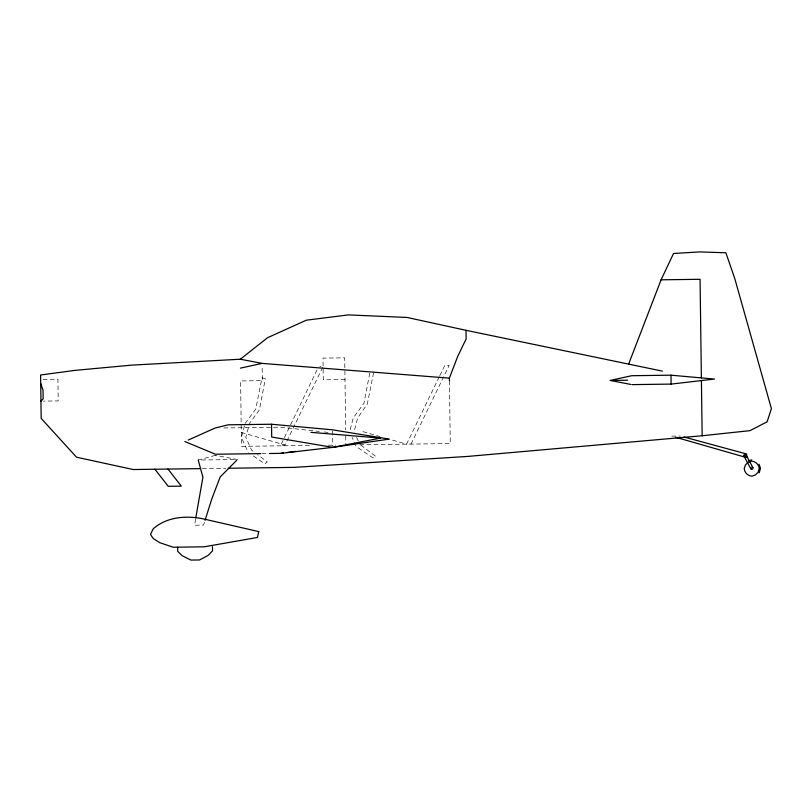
<?xml version="1.0" encoding="UTF-8"?>
<svg xmlns="http://www.w3.org/2000/svg" width="812" height="812" viewBox="0 0 812 812"><rect width="100%" height="100%" fill="white"/><g stroke="black" fill="none" stroke-linecap="round" stroke-linejoin="round"><path stroke-width="0.61" stroke-dasharray="4.06 3.04" d="M195.611 518.98L194.636 525.232L203.548 525.11L204.675 521.527M369.724 373.175L363.969 403.239L353.301 417.855L349.596 431.832M373.581 372.759L367.318 404.021L357.757 417.794L354.052 431.771M244.453 425.813L241.357 437.455L248.239 452.396M317.005 369.957L280.719 445.28L284.9 445.22L323.105 366.466L319.766 366.517M439.231 376.819L406.558 444.154L389.608 439.292M439.789 375.672L444.763 365.4L449.219 365.339L443.687 376.758M411.014 444.093L443.129 377.895M245.072 423.478L255.729 409.136L262.002 377.864L265.351 378.656L259.363 409.928L249.517 423.417L245.813 437.394L251.547 450.122L253.517 451.594M43.127 379.397L57.916 379.204L58.21 400.915L43.412 401.118M344.998 379.539L323.277 379.833L322.993 358.122L344.704 357.828L345.668 429.863M223.858 427.944L280.475 427.183L319.228 431.426M671.808 436.156L680.436 436.034M309.392 445.453L241.479 446.356L240.596 380.94L262.317 380.645L262.114 365.857M328.261 445.199L335.813 445.098M359.777 444.783L450.264 443.565L449.412 379.407M261.961 453.603L269.503 453.502M202.361 468.605L225.756 468.291M324.232 431.974L327.977 432.39M362.954 431.649L379.914 436.511M241.286 432.441L284.89 444.946M253.415 455.979L264.824 463.865L267.3 461.886L257.455 454.537M360.772 444.976L375.54 456.263L373.053 457.968L356.194 446.498L352.134 437.475M356.651 437.424L358.224 440.825M345.75 436.145L345.851 443.707M332.595 431.081L332.798 446.113M215.424 455.339L198.219 460.028L237.469 459.501L215.424 455.339"/><path stroke-width="1.22" d="M743.934 456.029L744.015 454.821L745.101 454.294L746.106 454.974L752.907 467.6L752.927 468.808L751.882 469.427L750.836 468.839L743.934 456.029L744.929 456.709M746.015 456.182L746.106 454.974M195.814 517.731L202.909 477.223L198.219 460.028M759.169 472.858L760.499 468.382L759.058 464.22M205.05 520.33L211.83 498.822L220.164 476.999L236.607 460.374M449.432 380.666L449.391 378.148L457.735 356.316L466.129 338.939L466.017 330.311L407.096 317.451L348.307 314.904L306.337 320.192L267.584 337.701L240.311 359.219L131.798 365.126L75.343 370.343L40.6 374.982L41.179 418.413L76.501 457.197L133.188 469.529L199.894 468.636M628.62 364.111L661.09 279.815L673.544 253.476L699.69 251.913L725.877 252.776L734.86 278.831L771.4 408.649L767.117 421.793L749.973 430.654L702.157 435.75L467.702 456.425L294.106 467.377L228.223 468.26M40.945 401.148L43.148 398.895L43.026 390.125L40.712 383.609M747.984 462.373L745.365 465.063L744.228 468.615A8.079 8.079 0 0 0 751.963 476.136L755.485 474.908L758.103 472.229L759.24 468.412A8.15 8.15 0 0 0 751.76 461.135L748.928 462.058M188.242 440.053L215.058 428.056L228.101 424.818L271.533 424.24L332.585 429.832L389.232 439.099M748.431 460.952L751.76 459.866M240.433 368.13L262.083 363.39L449.391 378.148M387.974 439.282L332.818 447.371L280.83 453.35L269.503 453.502M280.83 453.35L283.317 453.025M287.062 452.528L295.781 451.381M631.858 384.624L671.108 384.096L714.479 379.062L670.996 375.185L631.736 375.712L610.086 380.452L627.625 380.219M661.09 279.815L700.066 279.287L701.375 377.966M260.703 453.624L215.403 454.223L184.882 441.545M310.894 432.349L380.584 438.094L332.818 447.371L271.695 437.049L271.533 424.24M611.294 380.686L630.65 384.391M240.311 359.219L262.083 363.39M466.017 330.311L662.379 371.125M684.049 437.018L746.664 454.009L746.705 457.623M675.432 437.191L745.497 457.278M751.851 467.012L752.907 467.6M167.993 469.062L181.309 486.144L168.226 486.317L154.909 469.234M750.816 467.631L750.836 468.839M701.416 380.452L702.157 435.75M670.996 375.185L671.108 384.096M212.47 546.709L212.521 550.881L208.126 555.398L199.559 559.965L190.921 560.087L182.233 555.743L177.726 551.348L177.666 547.176M258.764 531.606L257.445 537.473L204.116 546.821L173.21 547.237L159.781 542.68L153.326 538.589L150.484 534.448L153.194 528.845C166.785 516.736 186.608 515.275 203.741 518.98L258.764 531.606"/></g></svg>
